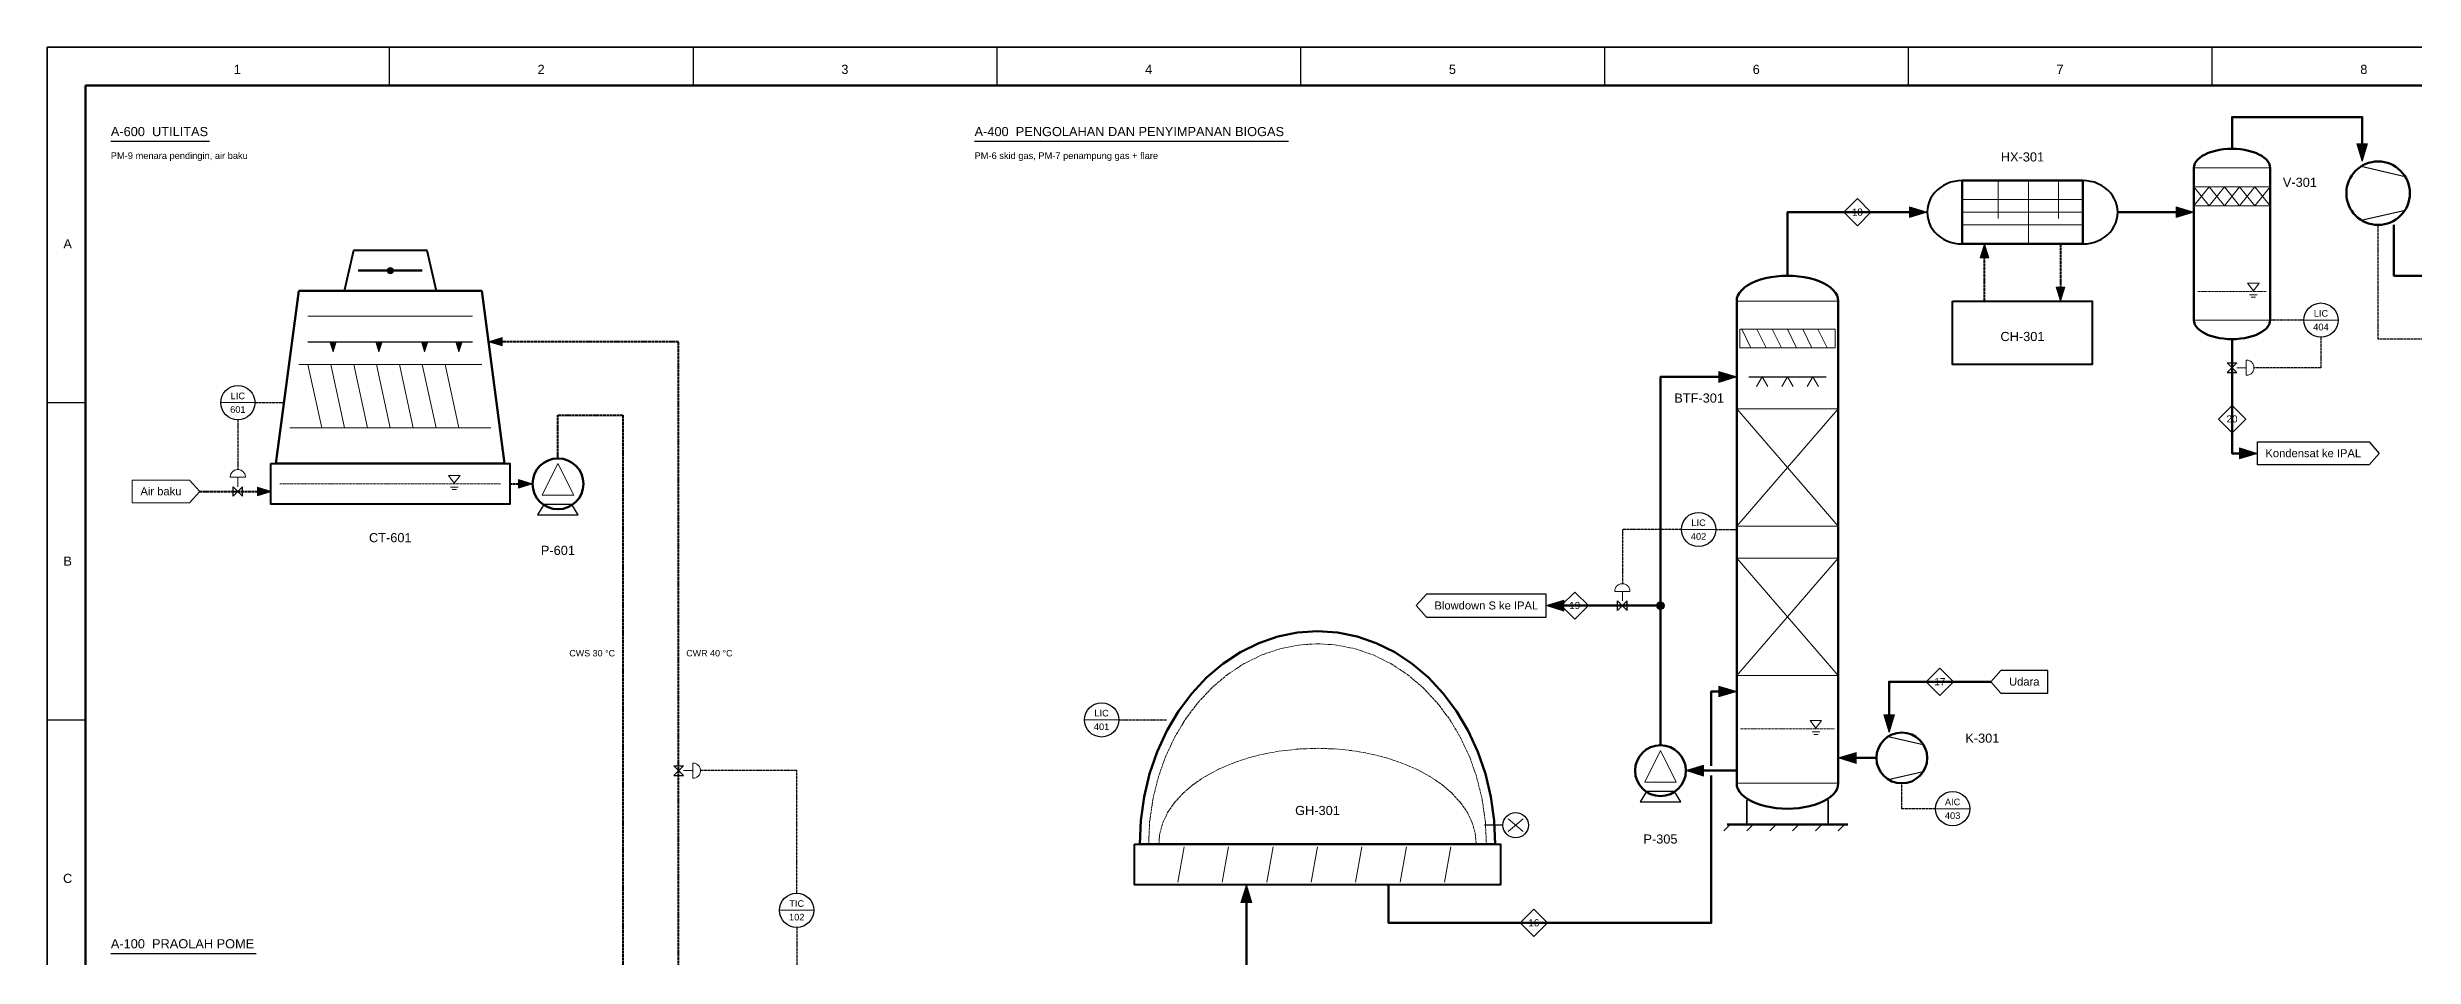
# Model space of a CAD drawing. Header units: millimetres. Extents: x 4 to 590, y 4 to 416.
# Drawn here: x 4 to 376.6, y 272.7 to 416 of the extents above; entities that cross this region are included whole.
import ezdxf
from ezdxf.enums import TextEntityAlignment as Align

# ---------------------------------------------------------------- set-up
doc = ezdxf.new("R2010")
doc.units = ezdxf.units.MM
doc.linetypes.add('DASHED', pattern=[1.524, 1.27, -0.254])
for name, color, linetype in [('PFD-BINGKAI', 7, 'Continuous'), ('PFD-INSTRUMEN', 7, 'Continuous'), ('PFD-PERALATAN', 7, 'Continuous'), ('PFD-PROSES', 7, 'Continuous'), ('PFD-SINYAL', 7, 'Continuous'), ('PFD-TEKS', 7, 'Continuous'), ('PFD-UTILITAS', 8, 'Continuous')]:
    doc.layers.add(name, color=color, linetype=linetype)
doc.styles.add('PFD', font='arial.ttf')

msp = doc.modelspace()

# ---------------------------------------------------------------- hatches: boundary and pattern name
at = {"layer": 'PFD-PERALATAN'}
h = msp.add_hatch(color=7, dxfattribs=at)
edge = h.paths.add_edge_path()
edge.add_arc((58, 380.8), 0.5, 0, 360)
for points in [[(48.5, 369.6), (49.5, 369.6), (49, 368)], [(55.7, 369.6), (56.7, 369.6), (56.2, 368)], [(62.9, 369.6), (63.9, 369.6), (63.4, 368)], [(68.3, 369.6), (69.3, 369.6), (68.8, 368)]]:
    msp.add_hatch(color=7, dxfattribs=at).paths.add_polyline_path(points)
at = {"layer": 'PFD-PROSES'}
for points in [[(368.5, 398), (367.65, 400.8), (369.35, 400.8)], [(300, 390), (297.2, 389.15), (297.2, 390.85)], [(342, 390), (339.2, 389.15), (339.2, 390.85)], [(270, 364.04), (267.2, 363.19), (267.2, 364.89)], [(352, 352), (349.2, 351.15), (349.2, 352.85)], [(240, 328), (242.8, 328.85), (242.8, 327.15)], [(270, 314.48), (267.2, 313.63), (267.2, 315.33)], [(294, 308), (293.15, 310.8), (294.85, 310.8)], [(262, 302), (264.8, 302.85), (264.8, 301.15)], [(286, 304), (288.8, 304.85), (288.8, 303.15)], [(192.8, 284), (193.65, 281.2), (191.95, 281.2)]]:
    msp.add_hatch(color=7, dxfattribs=at).paths.add_polyline_path(points)
h = msp.add_hatch(color=7, dxfattribs=at)
edge = h.paths.add_edge_path()
edge.add_arc((258, 328), 0.62, 0, 360)
at = {"layer": 'PFD-UTILITAS'}
for points in [[(309, 385), (309.68, 382.8), (308.33, 382.8)], [(321, 376), (320.32, 378.2), (321.67, 378.2)], [(73.44, 369.6), (75.64, 370.27), (75.64, 368.93)], [(39.28, 346), (37.08, 345.32), (37.08, 346.68)], [(80.4, 347.2), (78.2, 346.52), (78.2, 347.88)]]:
    msp.add_hatch(color=7, dxfattribs=at).paths.add_polyline_path(points)

# ---------------------------------------------------------------- linework, layer by layer
at = {"layer": 'PFD-BINGKAI', "linetype": 'Continuous', "lineweight": 35, "ltscale": 0.35}
msp.add_lwpolyline([(4, 416), (590, 416), (590, 4), (4, 4)], close=True, dxfattribs=at)
at = {"layer": 'PFD-BINGKAI', "linetype": 'Continuous', "lineweight": 25, "ltscale": 0.35}
for points in [[(57.83, 416), (57.83, 410)], [(105.67, 416), (105.67, 410)], [(153.5, 416), (153.5, 410)], [(201.33, 416), (201.33, 410)], [(249.17, 416), (249.17, 410)], [(297, 416), (297, 410)], [(344.83, 416), (344.83, 410)], [(4, 360), (10, 360)], [(4, 310), (10, 310)]]:
    msp.add_lwpolyline(points, dxfattribs=at)
at = {"layer": 'PFD-BINGKAI', "linetype": 'Continuous', "lineweight": 80, "ltscale": 0.35}
msp.add_lwpolyline([(10, 410), (584, 410), (584, 10), (10, 10)], close=True, dxfattribs=at)
at = {"layer": 'PFD-BINGKAI', "linetype": 'Continuous', "lineweight": 30, "ltscale": 0.35}
for points in [[(14, 401.2), (29.56, 401.2)], [(150, 401.2), (199.45, 401.2)], [(14, 273.2), (36.89, 273.2)]]:
    msp.add_lwpolyline(points, dxfattribs=at)
at = {"layer": 'PFD-INSTRUMEN', "linetype": 'Continuous', "lineweight": 20, "ltscale": 0.35}
for points in [[(359.3, 373), (364.7, 373)], [(31.3, 360), (36.7, 360)], [(261.3, 340), (266.7, 340)], [(167.3, 310), (172.7, 310)], [(301.3, 296), (306.7, 296)], [(119.3, 280), (124.7, 280)]]:
    msp.add_lwpolyline(points, dxfattribs=at)
at = {"layer": 'PFD-INSTRUMEN', "lineweight": 30}
for centre in [(362, 373), (34, 360), (264, 340), (170, 310), (304, 296), (122, 280)]:
    msp.add_circle(centre, 2.7, dxfattribs=at)
at = {"layer": 'PFD-PERALATAN', "linetype": 'Continuous', "lineweight": 50, "ltscale": 0.35}
for points in [[(342, 397), (342.04, 397.34), (342.15, 397.67), (342.34, 397.99), (342.59, 398.3), (342.92, 398.6), (343.31, 398.87), (343.76, 399.12), (344.26, 399.35), (344.81, 399.54), (345.4, 399.7), (346.02, 399.83), (346.66, 399.92), (347.33, 399.98), (348, 400), (348.67, 399.98), (349.34, 399.92), (349.98, 399.83), (350.6, 399.7), (351.19, 399.54), (351.74, 399.35), (352.24, 399.12), (352.69, 398.87), (353.08, 398.6), (353.41, 398.3), (353.66, 397.99), (353.85, 397.67), (353.96, 397.34), (354, 397), (354, 373), (353.96, 372.66), (353.85, 372.33), (353.66, 372.01), (353.41, 371.7), (353.08, 371.4), (352.69, 371.13), (352.24, 370.88), (351.74, 370.65), (351.19, 370.46), (350.6, 370.3), (349.98, 370.17), (349.34, 370.08), (348.67, 370.02), (348, 370), (347.33, 370.02), (346.66, 370.08), (346.02, 370.17), (345.4, 370.3), (344.81, 370.46), (344.26, 370.65), (343.76, 370.88), (343.31, 371.13), (342.92, 371.4), (342.59, 371.7), (342.34, 372.01), (342.15, 372.33), (342.04, 372.66), (342, 373)], [(305.5, 395), (324.5, 395), (324.5, 385), (305.5, 385)], [(43.6, 377.6), (72.4, 377.6), (76, 350.4), (40, 350.4)], [(270, 376), (270.05, 376.45), (270.2, 376.89), (270.45, 377.32), (270.79, 377.74), (271.23, 378.13), (271.75, 378.49), (272.34, 378.83), (273.01, 379.13), (273.74, 379.39), (274.53, 379.6), (275.36, 379.78), (276.22, 379.9), (277.1, 379.97), (278, 380), (278.9, 379.97), (279.78, 379.9), (280.64, 379.78), (281.47, 379.6), (282.26, 379.39), (282.99, 379.13), (283.66, 378.83), (284.25, 378.49), (284.77, 378.13), (285.21, 377.74), (285.55, 377.32), (285.8, 376.89), (285.95, 376.45), (286, 376), (286, 300), (285.95, 299.55), (285.8, 299.11), (285.55, 298.68), (285.21, 298.26), (284.77, 297.87), (284.25, 297.51), (283.66, 297.17), (282.99, 296.87), (282.26, 296.61), (281.47, 296.4), (280.64, 296.22), (279.78, 296.1), (278.9, 296.03), (278, 296), (277.1, 296.03), (276.22, 296.1), (275.36, 296.22), (274.53, 296.4), (273.74, 296.61), (273.01, 296.87), (272.34, 297.17), (271.75, 297.51), (271.23, 297.87), (270.79, 298.26), (270.45, 298.68), (270.2, 299.11), (270.05, 299.55), (270, 300)], [(176, 290.4), (176.18, 294.16), (176.7, 297.88), (177.57, 301.5), (178.77, 304.98), (180.29, 308.28), (182.11, 311.35), (184.2, 314.16), (186.54, 316.67), (189.1, 318.85), (191.85, 320.67), (194.75, 322.11), (197.77, 323.16), (200.86, 323.79), (204, 324), (207.14, 323.79), (210.23, 323.16), (213.25, 322.11), (216.15, 320.67), (218.9, 318.85), (221.46, 316.67), (223.8, 314.16), (225.89, 311.35), (227.71, 308.28), (229.23, 304.98), (230.43, 301.5), (231.3, 297.88), (231.82, 294.16), (232, 290.4)]]:
    msp.add_lwpolyline(points, close=True, dxfattribs=at)
at = {"layer": 'PFD-PERALATAN', "linetype": 'Continuous', "lineweight": 40, "ltscale": 0.35}
for points in [[(305.5, 395), (304.88, 394.97), (304.28, 394.87), (303.68, 394.72), (303.11, 394.5), (302.57, 394.23), (302.07, 393.91), (301.61, 393.54), (301.2, 393.12), (300.84, 392.66), (300.54, 392.17), (300.31, 391.65), (300.14, 391.11), (300.03, 390.56), (300, 390), (300.03, 389.44), (300.14, 388.89), (300.31, 388.35), (300.54, 387.83), (300.84, 387.34), (301.2, 386.88), (301.61, 386.46), (302.07, 386.09), (302.57, 385.77), (303.11, 385.5), (303.68, 385.28), (304.28, 385.13), (304.88, 385.03), (305.5, 385), (305.5, 385), (305.5, 395)], [(324.5, 385), (325.12, 385.03), (325.72, 385.13), (326.32, 385.28), (326.89, 385.5), (327.43, 385.77), (327.93, 386.09), (328.39, 386.46), (328.8, 386.88), (329.16, 387.34), (329.46, 387.83), (329.69, 388.35), (329.86, 388.89), (329.97, 389.44), (330, 390), (329.97, 390.56), (329.86, 391.11), (329.69, 391.65), (329.46, 392.17), (329.16, 392.66), (328.8, 393.12), (328.39, 393.54), (327.93, 393.91), (327.43, 394.23), (326.89, 394.5), (326.32, 394.72), (325.72, 394.87), (325.12, 394.97), (324.5, 395), (324.5, 395), (324.5, 385)], [(50.8, 377.6), (52.24, 384), (63.76, 384), (65.2, 377.6)], [(304, 376), (326, 376), (326, 366), (304, 366)], [(39.2, 350.4), (76.8, 350.4), (76.8, 344), (39.2, 344)], [(175.2, 290.4), (232.8, 290.4), (232.8, 284), (175.2, 284)]]:
    msp.add_lwpolyline(points, close=True, dxfattribs=at)
for points in [[(305.5, 395), (305.5, 385)], [(324.5, 395), (324.5, 385)]]:
    msp.add_lwpolyline(points, dxfattribs=at)
at = {"layer": 'PFD-PERALATAN', "linetype": 'Continuous', "lineweight": 13, "ltscale": 0.35}
for points in [[(311.2, 395), (311.2, 389)], [(315.95, 395), (315.95, 385)], [(320.7, 395), (320.7, 389)], [(342, 397), (354, 397)], [(342, 394), (344.4, 391)], [(344.4, 394), (342, 391)], [(344.4, 394), (346.8, 391)], [(346.8, 394), (344.4, 391)], [(346.8, 394), (349.2, 391)], [(349.2, 394), (346.8, 391)], [(349.2, 394), (351.6, 391)], [(351.6, 394), (349.2, 391)], [(351.6, 394), (354, 391)], [(354, 394), (351.6, 391)], [(350.76, 377), (351.96, 377)], [(351.01, 376.6), (351.71, 376.6)], [(270, 376), (286, 376)], [(342, 373), (354, 373)], [(43.6, 366), (72.4, 366)], [(45.04, 366), (47.2, 356)], [(48.64, 366), (50.8, 356)], [(52.24, 366), (54.4, 356)], [(55.84, 366), (58, 356)], [(59.44, 366), (61.6, 356)], [(63.04, 366), (65.2, 356)], [(66.64, 366), (68.8, 356)], [(274, 364.04), (273.1, 362.54)], [(274, 364.04), (274.9, 362.54)], [(278, 364.04), (277.1, 362.54)], [(278, 364.04), (278.9, 362.54)], [(282, 364.04), (281.1, 362.54)], [(282, 364.04), (282.9, 362.54)], [(42.16, 356), (73.84, 356)], [(67.48, 346.7), (68.68, 346.7)], [(67.73, 346.3), (68.43, 346.3)], [(281.88, 308.1), (283.08, 308.1)], [(282.13, 307.7), (282.83, 307.7)], [(270, 300), (286, 300)], [(269, 293.5), (268, 292.5)], [(272.6, 293.5), (271.6, 292.5)], [(276.2, 293.5), (275.2, 292.5)], [(279.8, 293.5), (278.8, 292.5)], [(283.4, 293.5), (282.4, 292.5)], [(287, 293.5), (286, 292.5)]]:
    msp.add_lwpolyline(points, dxfattribs=at)
at = {"layer": 'PFD-PERALATAN', "linetype": 'Continuous', "lineweight": 30, "ltscale": 0.35}
for points in [[(368.35, 397.24), (375.24, 395.65)], [(368.35, 388.76), (375.24, 390.35)], [(271.92, 364.04), (284.08, 364.04)], [(293.88, 307.39), (299.39, 306.12)], [(293.88, 300.61), (299.39, 301.88)]]:
    msp.add_lwpolyline(points, dxfattribs=at)
at = {"layer": 'PFD-PERALATAN', "linetype": 'Continuous', "lineweight": 15, "ltscale": 0.35}
for points in [[(305.5, 392), (324.5, 392)], [(305.5, 390), (324.5, 390)], [(305.5, 388), (324.5, 388)], [(45.04, 373.6), (70.96, 373.6)], [(270, 359), (286, 340.52)], [(286, 359), (270, 340.52)], [(270, 335.48), (286, 317)], [(286, 335.48), (270, 317)], [(234, 294.4), (236.4, 292.4)], [(234, 292.4), (236.4, 294.4)]]:
    msp.add_lwpolyline(points, dxfattribs=at)
at = {"layer": 'PFD-PERALATAN', "linetype": 'Continuous', "lineweight": 20, "ltscale": 0.35}
for points in [[(342, 394), (354, 394), (354, 391), (342, 391)], [(350.25, 364.3), (350.38, 364.31), (350.52, 364.33), (350.65, 364.37), (350.77, 364.42), (350.89, 364.48), (351, 364.56), (351.1, 364.65), (351.19, 364.75), (351.27, 364.86), (351.33, 364.98), (351.38, 365.1), (351.42, 365.23), (351.44, 365.37), (351.45, 365.5), (351.44, 365.63), (351.42, 365.77), (351.38, 365.9), (351.33, 366.02), (351.27, 366.14), (351.19, 366.25), (351.1, 366.35), (351, 366.44), (350.89, 366.52), (350.77, 366.58), (350.65, 366.63), (350.52, 366.67), (350.38, 366.69), (350.25, 366.7)], [(270, 359), (286, 359), (286, 340.52), (270, 340.52)], [(81.92, 345.4), (84.4, 350.4), (86.88, 345.4)], [(35.2, 348.25), (35.19, 348.38), (35.17, 348.52), (35.13, 348.65), (35.08, 348.77), (35.02, 348.89), (34.94, 349), (34.85, 349.1), (34.75, 349.19), (34.64, 349.27), (34.52, 349.33), (34.4, 349.38), (34.27, 349.42), (34.13, 349.44), (34, 349.45), (33.87, 349.44), (33.73, 349.42), (33.6, 349.38), (33.48, 349.33), (33.36, 349.27), (33.25, 349.19), (33.15, 349.1), (33.06, 349), (32.98, 348.89), (32.92, 348.77), (32.87, 348.65), (32.83, 348.52), (32.81, 348.38), (32.8, 348.25)], [(270, 335.48), (286, 335.48), (286, 317), (270, 317)], [(253.2, 330.25), (253.19, 330.38), (253.17, 330.52), (253.13, 330.65), (253.08, 330.77), (253.02, 330.89), (252.94, 331), (252.85, 331.1), (252.75, 331.19), (252.64, 331.27), (252.52, 331.33), (252.4, 331.38), (252.27, 331.42), (252.13, 331.44), (252, 331.45), (251.87, 331.44), (251.73, 331.42), (251.6, 331.38), (251.48, 331.33), (251.36, 331.27), (251.25, 331.19), (251.15, 331.1), (251.06, 331), (250.98, 330.89), (250.92, 330.77), (250.87, 330.65), (250.83, 330.52), (250.81, 330.38), (250.8, 330.25)], [(105.65, 300.8), (105.78, 300.81), (105.92, 300.83), (106.05, 300.87), (106.17, 300.92), (106.29, 300.98), (106.4, 301.06), (106.5, 301.15), (106.59, 301.25), (106.67, 301.36), (106.73, 301.48), (106.78, 301.6), (106.82, 301.73), (106.84, 301.87), (106.85, 302), (106.84, 302.13), (106.82, 302.27), (106.78, 302.4), (106.73, 302.52), (106.67, 302.64), (106.59, 302.75), (106.5, 302.85), (106.4, 302.94), (106.29, 303.02), (106.17, 303.08), (106.05, 303.13), (105.92, 303.17), (105.78, 303.19), (105.65, 303.2)], [(255.52, 300.2), (258, 305.2), (260.48, 300.2)]]:
    msp.add_lwpolyline(points, close=True, dxfattribs=at)
at = {"layer": 'PFD-PERALATAN', "linetype": 'Continuous', "lineweight": 50, "ltscale": 0.35}
msp.add_lwpolyline([(52.96, 380.8), (63.04, 380.8)], dxfattribs=at)
at = {"layer": 'PFD-PERALATAN', "linetype": 'DASHED', "lineweight": 15, "ltscale": 0.35}
for points in [[(342.6, 377.5), (353.4, 377.5)], [(40.6, 347.2), (75.4, 347.2)], [(270.6, 308.6), (285.4, 308.6)], [(179, 290.4), (179.16, 292.09), (179.63, 293.76), (180.4, 295.39), (181.48, 296.96), (182.83, 298.44), (184.45, 299.83), (186.32, 301.09), (188.41, 302.22), (190.7, 303.2), (193.15, 304.02), (195.74, 304.67), (198.44, 305.14), (201.2, 305.42), (204, 305.52), (206.8, 305.42), (209.56, 305.14), (212.26, 304.67), (214.85, 304.02), (217.3, 303.2), (219.59, 302.22), (221.68, 301.09), (223.55, 299.83), (225.17, 298.44), (226.52, 296.96), (227.6, 295.39), (228.37, 293.76), (228.84, 292.09), (229, 290.4)]]:
    msp.add_lwpolyline(points, dxfattribs=at)
at = {"layer": 'PFD-PERALATAN', "linetype": 'Continuous', "lineweight": 15, "ltscale": 0.35}
for points in [[(350.46, 378.8), (352.26, 378.8), (351.36, 377.6)], [(270.5, 371.6), (285.5, 371.6), (285.5, 368.66), (270.5, 368.66)], [(67.18, 348.5), (68.98, 348.5), (68.08, 347.3)], [(281.58, 309.9), (283.38, 309.9), (282.48, 308.7)]]:
    msp.add_lwpolyline(points, close=True, dxfattribs=at)
at = {"layer": 'PFD-PERALATAN', "linetype": 'Continuous', "lineweight": 25, "ltscale": 0.35}
for points in [[(45.04, 369.6), (70.96, 369.6)], [(233.2, 293.4), (230.32, 293.4)]]:
    msp.add_lwpolyline(points, dxfattribs=at)
at = {"layer": 'PFD-PERALATAN', "linetype": 'Continuous', "lineweight": 9, "ltscale": 0.35}
for points in [[(48.5, 369.6), (49.5, 369.6), (49, 368)], [(55.7, 369.6), (56.7, 369.6), (56.2, 368)], [(62.9, 369.6), (63.9, 369.6), (63.4, 368)], [(68.3, 369.6), (69.3, 369.6), (68.8, 368)]]:
    msp.add_lwpolyline(points, close=True, dxfattribs=at)
for points in [[(270.8, 371.6), (272.24, 368.66)], [(273.2, 371.6), (274.64, 368.66)], [(275.6, 371.6), (277.04, 368.66)], [(278, 371.6), (279.44, 368.66)], [(280.4, 371.6), (281.84, 368.66)], [(282.8, 371.6), (284.24, 368.66)], [(183, 290), (182, 284.4)], [(190, 290), (189, 284.4)], [(197, 290), (196, 284.4)], [(204, 290), (203, 284.4)], [(211, 290), (210, 284.4)], [(218, 290), (217, 284.4)], [(225, 290), (224, 284.4)]]:
    msp.add_lwpolyline(points, dxfattribs=at)
at = {"layer": 'PFD-PERALATAN', "linetype": 'Continuous', "lineweight": 25, "ltscale": 0.35}
for points in [[(347.25, 366.25), (348.75, 366.25), (347.25, 364.75), (348.75, 364.75)], [(33.25, 346.75), (34.75, 345.25), (34.75, 346.75), (33.25, 345.25)], [(251.25, 328.75), (252.75, 327.25), (252.75, 328.75), (251.25, 327.25)], [(102.65, 302.75), (104.15, 302.75), (102.65, 301.25), (104.15, 301.25)]]:
    msp.add_lwpolyline(points, close=True, dxfattribs=at)
at = {"layer": 'PFD-PERALATAN', "linetype": 'Continuous', "lineweight": 20, "ltscale": 0.35}
for points in [[(348.75, 365.5), (350.25, 365.5)], [(34, 346.75), (34, 348.25)], [(252, 328.75), (252, 330.25)], [(104.15, 302), (105.65, 302)]]:
    msp.add_lwpolyline(points, dxfattribs=at)
at = {"layer": 'PFD-PERALATAN', "linetype": 'Continuous', "lineweight": 30, "ltscale": 0.35}
for points in [[(81.2, 342.3), (87.6, 342.3), (86.6, 343.92), (82.2, 343.92)], [(254.8, 297.1), (261.2, 297.1), (260.2, 298.72), (255.8, 298.72)]]:
    msp.add_lwpolyline(points, close=True, dxfattribs=at)
at = {"layer": 'PFD-PERALATAN', "linetype": 'DASHED', "lineweight": 20, "ltscale": 0.35}
msp.add_lwpolyline([(177.4, 290.4), (177.57, 293.94), (178.07, 297.43), (178.89, 300.84), (180.03, 304.11), (181.48, 307.21), (183.2, 310.1), (185.19, 312.74), (187.42, 315.11), (189.85, 317.16), (192.46, 318.87), (195.21, 320.23), (198.08, 321.21), (201.02, 321.8), (204, 322), (206.98, 321.8), (209.92, 321.21), (212.79, 320.23), (215.54, 318.87), (218.15, 317.16), (220.58, 315.11), (222.81, 312.74), (224.8, 310.1), (226.52, 307.21), (227.97, 304.11), (229.11, 300.84), (229.93, 297.43), (230.43, 293.94), (230.6, 290.4)], dxfattribs=at)
at = {"layer": 'PFD-PERALATAN', "linetype": 'Continuous', "lineweight": 35, "ltscale": 0.35}
for points in [[(271.6, 297.4), (271.6, 293.5)], [(284.4, 297.4), (284.4, 293.5)]]:
    msp.add_lwpolyline(points, dxfattribs=at)
at = {"layer": 'PFD-PERALATAN', "linetype": 'Continuous', "lineweight": 60, "ltscale": 0.35}
msp.add_lwpolyline([(268.5, 293.5), (287.5, 293.5)], dxfattribs=at)
at = {"layer": 'PFD-PERALATAN', "lineweight": 50}
for centre, radius in [((371, 393), 5), ((84.4, 347.2), 4), ((258, 302), 4), ((296, 304), 4)]:
    msp.add_circle(centre, radius, dxfattribs=at)
at = {"layer": 'PFD-PERALATAN', "lineweight": 9}
msp.add_circle((58, 380.8), 0.5, dxfattribs=at)
at = {"layer": 'PFD-PERALATAN', "lineweight": 30}
msp.add_circle((235.2, 293.4), 2, dxfattribs=at)
at = {"layer": 'PFD-PROSES', "linetype": 'Continuous', "lineweight": 70, "ltscale": 0.35}
for points in [[(348, 400), (348, 405), (368.5, 405), (368.5, 400.38)], [(278, 380), (278, 390), (297.62, 390)], [(330, 390), (339.62, 390)], [(373.5, 388), (373.5, 380), (387.62, 380)], [(348, 370), (348, 352), (349.62, 352)], [(258, 306), (258, 364.04), (267.62, 364.04)], [(258, 328), (242.38, 328)], [(266, 302.75), (266, 314.48), (267.62, 314.48)], [(310, 316), (294, 316), (294, 310.38)], [(270, 302), (264.38, 302)], [(292, 304), (288.38, 304)], [(215.2, 284), (215.2, 278), (266, 278), (266, 301.25)], [(192.8, 270), (192.8, 281.62)]]:
    msp.add_lwpolyline(points, dxfattribs=at)
at = {"layer": 'PFD-PROSES', "linetype": 'Continuous', "lineweight": 5, "ltscale": 0.35}
for points in [[(368.5, 398), (367.65, 400.8), (369.35, 400.8)], [(300, 390), (297.2, 389.15), (297.2, 390.85)], [(342, 390), (339.2, 389.15), (339.2, 390.85)], [(270, 364.04), (267.2, 363.19), (267.2, 364.89)], [(352, 352), (349.2, 351.15), (349.2, 352.85)], [(240, 328), (242.8, 328.85), (242.8, 327.15)], [(270, 314.48), (267.2, 313.63), (267.2, 315.33)], [(294, 308), (293.15, 310.8), (294.85, 310.8)], [(262, 302), (264.8, 302.85), (264.8, 301.15)], [(286, 304), (288.8, 304.85), (288.8, 303.15)], [(192.8, 284), (193.65, 281.2), (191.95, 281.2)]]:
    msp.add_lwpolyline(points, close=True, dxfattribs=at)
at = {"layer": 'PFD-PROSES', "lineweight": 5}
msp.add_circle((258, 328), 0.62, dxfattribs=at)
at = {"layer": 'PFD-SINYAL', "linetype": 'DASHED', "lineweight": 25, "ltscale": 0.35}
for points in [[(379.3, 370), (371, 370), (371, 388)], [(359.3, 373), (354, 373)], [(362, 370.3), (362, 365.5), (351.45, 365.5)], [(36.7, 360), (41.3, 360)], [(34, 357.3), (34, 349.45)], [(261.3, 340), (252, 340), (252, 331.45)], [(266.7, 340), (270, 340)], [(172.7, 310), (180.3, 310)], [(122, 282.7), (122, 302), (106.85, 302)], [(301.3, 296), (296, 296), (296, 300)], [(122, 277.3), (122, 257)]]:
    msp.add_lwpolyline(points, dxfattribs=at)
at = {"layer": 'PFD-TEKS', "linetype": 'Continuous', "lineweight": 30, "ltscale": 0.35}
for points in [[(289, 392.15), (291.15, 390), (289, 387.85), (286.85, 390)], [(348, 359.55), (350.15, 357.4), (348, 355.25), (345.85, 357.4)], [(352, 353.8), (369.58, 353.8), (371.18, 352), (369.58, 350.2), (352, 350.2)], [(240, 329.8), (221.16, 329.8), (219.56, 328), (221.16, 326.2), (240, 326.2)], [(244.5, 330.15), (246.65, 328), (244.5, 325.85), (242.35, 328)], [(302, 318.15), (304.15, 316), (302, 313.85), (299.85, 316)], [(318.97, 317.8), (311.6, 317.8), (310, 316), (311.6, 314.2), (318.97, 314.2)], [(238.06, 280.15), (240.21, 278), (238.06, 275.85), (235.91, 278)]]:
    msp.add_lwpolyline(points, close=True, dxfattribs=at)
at = {"layer": 'PFD-TEKS', "linetype": 'Continuous', "lineweight": 20, "ltscale": 0.35}
msp.add_lwpolyline([(17.38, 347.8), (26.4, 347.8), (28, 346), (26.4, 344.2), (17.38, 344.2)], close=True, dxfattribs=at)
at = {"layer": 'PFD-UTILITAS', "linetype": 'Continuous', "lineweight": 5, "ltscale": 0.35}
for points in [[(309, 385), (309.68, 382.8), (308.33, 382.8)], [(321, 376), (320.32, 378.2), (321.67, 378.2)], [(73.44, 369.6), (75.64, 370.27), (75.64, 368.93)], [(39.28, 346), (37.08, 345.32), (37.08, 346.68)], [(80.4, 347.2), (78.2, 346.52), (78.2, 347.88)]]:
    msp.add_lwpolyline(points, close=True, dxfattribs=at)
at = {"layer": 'PFD-UTILITAS', "linetype": 'DASHED', "lineweight": 40, "ltscale": 0.35}
for points in [[(321, 385), (321, 377.87)], [(309, 376), (309, 383.13)], [(103.4, 264), (103.4, 369.6), (75.31, 369.6)], [(84.4, 351.2), (84.4, 358), (94.6, 358), (94.6, 265.87)], [(76.72, 347.2), (78.53, 347.2)], [(28, 346), (37.41, 346)]]:
    msp.add_lwpolyline(points, dxfattribs=at)

# ---------------------------------------------------------------- texts
at = {"layer": 'PFD-BINGKAI', "style": 'PFD'}
for s, p in [('1', (33.92, 411.8)), ('2', (81.75, 411.8)), ('3', (129.58, 411.8)), ('4', (177.42, 411.8)), ('5', (225.25, 411.8)), ('6', (273.08, 411.8)), ('7', (320.92, 411.8)), ('8', (368.75, 411.8)), ('A', (7.2, 384.3)), ('B', (7.2, 334.3)), ('C', (7.2, 284.3))]:
    msp.add_text(s, height=1.44, dxfattribs=at).set_placement(p, align=Align.CENTER)
for s, height, p in [('A-600  UTILITAS', 1.44, (14, 402)), ('A-400  PENGOLAHAN DAN PENYIMPANAN BIOGAS', 1.44, (150, 402)), ('PM-9 menara pendingin, air baku', 1.044, (14, 398.4)), ('PM-6 skid gas, PM-7 penampung gas + flare', 1.044, (150, 398.4)), ('A-100  PRAOLAH POME', 1.44, (14, 274))]:
    msp.add_text(s, height=height, dxfattribs=at).set_placement(p)
at = {"layer": 'PFD-INSTRUMEN', "style": 'PFD'}
for s, p in [('LIC', (362, 373.54)), ('404', (362, 371.39)), ('LIC', (34, 360.54)), ('601', (34, 358.39)), ('402', (264, 338.39)), ('LIC', (264, 340.54)), ('401', (170, 308.39)), ('LIC', (170, 310.54)), ('AIC', (304, 296.54)), ('403', (304, 294.39)), ('TIC', (122, 280.54)), ('102', (122, 278.39))]:
    msp.add_text(s, height=1.044, dxfattribs=at).set_placement(p, align=Align.CENTER)
at = {"layer": 'PFD-TEKS', "style": 'PFD'}
for s, height, p in [('HX-301', 1.44, (315, 398)), ('18', 1.116, (289, 389.47)), ('CH-301', 1.44, (315, 369.7)), ('20', 1.116, (348, 356.87)), ('Kondensat ke IPAL', 1.26, (360.79, 351.4)), ('Air baku', 1.26, (21.89, 345.4)), ('CT-601', 1.44, (58, 338)), ('P-601', 1.44, (84.4, 336)), ('Blowdown S ke IPAL', 1.26, (230.58, 327.4)), ('19', 1.116, (244.5, 327.47)), ('Udara', 1.26, (315.28, 315.4)), ('17', 1.116, (302, 315.47)), ('GH-301', 1.44, (204, 295)), ('P-305', 1.44, (258, 290.5)), ('16', 1.116, (238.06, 277.47))]:
    msp.add_text(s, height=height, dxfattribs=at).set_placement(p, align=Align.CENTER)
for s, height, p in [('V-301', 1.44, (356, 394)), ('CWR 40 °C', 1.008, (104.6, 320)), ('K-301', 1.44, (306, 306.4))]:
    msp.add_text(s, height=height, dxfattribs=at).set_placement(p)
for s, height, p in [('BTF-301', 1.44, (268, 360)), ('CWS 30 °C', 1.008, (93.4, 320))]:
    msp.add_text(s, height=height, dxfattribs=at).set_placement(p, align=Align.RIGHT)

doc.saveas('drawing.dxf')
